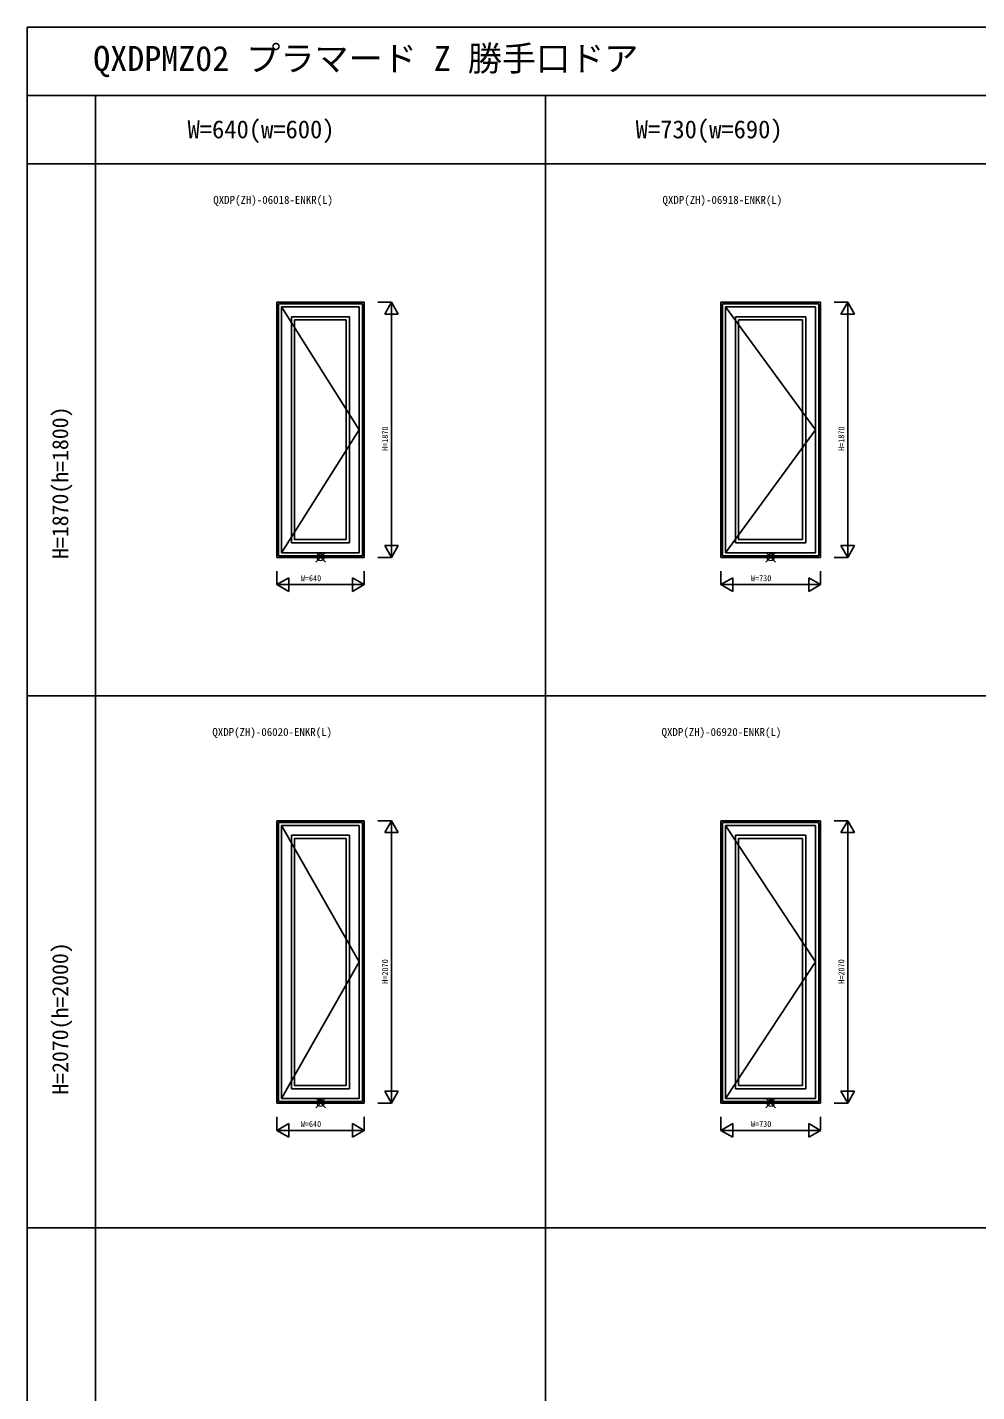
# Model space of a CAD drawing. Units: millimetres, scale not verified. Extents: x -13750 to 13750, y -10000 to 10000.
# Drawn here: x -13750 to -6790, y 0 to 10000 of the extents above; entities that cross this region are included whole.
import ezdxf
from ezdxf.enums import TextEntityAlignment as Align

# ---------------------------------------------------------------- set-up
doc = ezdxf.new("R2010")
doc.units = ezdxf.units.MM
doc.header["$LTSCALE"] = 50
for name, color, linetype in [('0-0_0', 3, 'Continuous'), ('0-1_YKK_A1', 4, 'Continuous'), ('0-4_YKK_F1', 7, 'Continuous'), ('0-6_YKK_N1', 2, 'Continuous')]:
    doc.layers.add(name, color=color, linetype=linetype)
doc.layers.add('0-5_YKK_IN', color=1, linetype='Continuous', lineweight=18)
doc.styles.add('ＭＳ ゴシック', font='')
doc.styles.get('ＭＳ ゴシック').set_extended_font_data('MS Gothic')

msp = doc.modelspace()

# ---------------------------------------------------------------- linework, layer by layer
at = {"layer": '0-1_YKK_A1'}
for p, q in [((-11280, 7985), (-11920, 7985)), ((-11920, 7985), (-11920, 6115)), ((-11292, 7973), (-11908, 7973)), ((-11908, 7973), (-11908, 6127)), ((-11316, 7951), (-11886, 7951)), ((-11886, 7951), (-11886, 6149)), ((-11316, 7951), (-11316, 6149)), ((-11292, 7973), (-11292, 6127)), ((-11280, 7985), (-11280, 6115)), ((-7935, 7985), (-8665, 7985)), ((-8665, 7985), (-8665, 6115)), ((-7947, 7973), (-8653, 7973)), ((-8653, 7973), (-8653, 6127)), ((-7971, 7951), (-8631, 7951)), ((-8631, 7951), (-8631, 6149)), ((-7971, 7951), (-7971, 6149)), ((-7947, 7973), (-7947, 6127)), ((-7935, 7985), (-7935, 6115)), ((-11814, 7879), (-11388, 7879)), ((-11814, 7879), (-11814, 6221)), ((-11790, 7855), (-11412, 7855)), ((-11412, 6245), (-11412, 7855)), ((-11388, 7879), (-11388, 6221)), ((-8559, 7879), (-8559, 6221)), ((-8559, 7879), (-8043, 7879)), ((-8535, 7855), (-8067, 7855)), ((-8067, 6245), (-8067, 7855)), ((-8043, 7879), (-8043, 6221)), ((-11814, 6221), (-11388, 6221)), ((-8559, 6221), (-8043, 6221)), ((-11920, 6115), (-11280, 6115)), ((-11908, 6127), (-11292, 6127)), ((-11886, 6149), (-11316, 6149)), ((-8665, 6115), (-7935, 6115)), ((-8653, 6127), (-7947, 6127)), ((-8631, 6149), (-7971, 6149)), ((-11280, 4185), (-11920, 4185)), ((-11920, 4185), (-11920, 2115)), ((-11292, 4173), (-11908, 4173)), ((-11908, 4173), (-11908, 2127)), ((-11316, 4151), (-11886, 4151)), ((-11886, 4151), (-11886, 2149)), ((-11316, 4151), (-11316, 2149)), ((-11292, 4173), (-11292, 2127)), ((-11280, 4185), (-11280, 2115)), ((-7935, 4185), (-8665, 4185)), ((-8665, 4185), (-8665, 2115)), ((-7947, 4173), (-8653, 4173)), ((-8653, 4173), (-8653, 2127)), ((-7971, 4151), (-8631, 4151)), ((-8631, 4151), (-8631, 2149)), ((-7971, 4151), (-7971, 2149)), ((-7947, 4173), (-7947, 2127)), ((-7935, 4185), (-7935, 2115)), ((-11814, 4079), (-11814, 2221)), ((-11388, 4079), (-11814, 4079)), ((-11790, 4055), (-11412, 4055)), ((-11412, 2245), (-11412, 4055)), ((-8043, 4079), (-8559, 4079)), ((-8559, 4079), (-8559, 2221)), ((-8535, 4055), (-8067, 4055)), ((-8067, 2245), (-8067, 4055)), ((-8043, 4079), (-8043, 2221)), ((-8043, 2221), (-8559, 2221)), ((-11920, 2115), (-11280, 2115)), ((-11908, 2127), (-11292, 2127)), ((-11886, 2149), (-11316, 2149)), ((-8665, 2115), (-7935, 2115)), ((-8653, 2127), (-7947, 2127)), ((-8631, 2149), (-7971, 2149))]:
    msp.add_line(p, q, dxfattribs=at)
for points in [[(-11886, 7951), (-11316, 7050), (-11886, 6149)], [(-8631, 7951), (-7971, 7050), (-8631, 6149)], [(-11412, 6245), (-11790, 6245), (-11790, 7855)], [(-8067, 6245), (-8535, 6245), (-8535, 7855)], [(-11886, 4151), (-11316, 3150), (-11886, 2149)], [(-8631, 4151), (-7971, 3150), (-8631, 2149)], [(-11388, 4079), (-11388, 2221), (-11814, 2221)], [(-11412, 2245), (-11790, 2245), (-11790, 4055)], [(-8067, 2245), (-8535, 2245), (-8535, 4055)]]:
    msp.add_lwpolyline(points, dxfattribs=at)
at = {"layer": '0-4_YKK_F1'}
for p, q in [((-13750, -10000), (-13750, 10000)), ((-13750, 10000), (13750, 10000)), ((-13750, 9500), (13250, 9500)), ((-13250, -10000), (-13250, 9500)), ((-9950, -10000), (-9950, 9500)), ((-13750, 9000), (13250, 9000)), ((-13750, 5100), (13250, 5100)), ((-13750, 1200), (13250, 1200))]:
    msp.add_line(p, q, dxfattribs=at)
at = {"layer": '0-5_YKK_IN'}
for p, q in [((-11635.36, 6150.36), (-11564.64, 6079.64)), ((-11635.36, 6079.64), (-11564.64, 6150.36)), ((-8335.36, 6150.36), (-8264.64, 6079.64)), ((-8335.36, 6079.64), (-8264.64, 6150.36)), ((-11635.36, 2150.36), (-11564.64, 2079.64)), ((-11635.36, 2079.64), (-11564.64, 2150.36)), ((-8335.36, 2150.36), (-8264.64, 2079.64)), ((-8335.36, 2079.64), (-8264.64, 2150.36))]:
    msp.add_line(p, q, dxfattribs=at)
for centre in [(-11600, 6115), (-8300, 6115), (-11600, 2115), (-8300, 2115)]:
    msp.add_circle(centre, 25, dxfattribs=at)
at = {"layer": '0-6_YKK_N1'}
for p, q in [((-11180, 7985), (-11080, 7985)), ((-11080, 7985), (-11130, 7898.4)), ((-11080, 7985), (-11030, 7898.4)), ((-11080, 7985), (-11080, 6115)), ((-7835, 7985), (-7735, 7985)), ((-7735, 7985), (-7785, 7898.4)), ((-7735, 7985), (-7685, 7898.4)), ((-7735, 7985), (-7735, 6115)), ((-11130, 7898.4), (-11030, 7898.4)), ((-7785, 7898.4), (-7685, 7898.4)), ((-11130, 6201.6), (-11080, 6115)), ((-11130, 6201.6), (-11030, 6201.6)), ((-11080, 6115), (-11030, 6201.6)), ((-7785, 6201.6), (-7735, 6115)), ((-7785, 6201.6), (-7685, 6201.6)), ((-7735, 6115), (-7685, 6201.6)), ((-11180, 6115), (-11080, 6115)), ((-7835, 6115), (-7735, 6115)), ((-11920, 6015), (-11920, 5915)), ((-8665, 6015), (-8665, 5915)), ((-11280, 5915), (-11920, 5915)), ((-11833.4, 5965), (-11833.4, 5865)), ((-11366.6, 5965), (-11366.6, 5865)), ((-11280, 5915), (-11366.6, 5865)), ((-7935, 5915), (-8665, 5915)), ((-8578.4, 5965), (-8578.4, 5865)), ((-8021.6, 5965), (-8021.6, 5865)), ((-7935, 5915), (-8021.6, 5865)), ((-11180, 4185), (-11080, 4185)), ((-11080, 4185), (-11130, 4098.4)), ((-11080, 4185), (-11030, 4098.4)), ((-11080, 4185), (-11080, 2115)), ((-7835, 4185), (-7735, 4185)), ((-7735, 4185), (-7785, 4098.4)), ((-7735, 4185), (-7685, 4098.4)), ((-7735, 4185), (-7735, 2115)), ((-11130, 4098.4), (-11030, 4098.4)), ((-7785, 4098.4), (-7685, 4098.4)), ((-11130, 2201.6), (-11080, 2115)), ((-11130, 2201.6), (-11030, 2201.6)), ((-11080, 2115), (-11030, 2201.6)), ((-7785, 2201.6), (-7735, 2115)), ((-7785, 2201.6), (-7685, 2201.6)), ((-7735, 2115), (-7685, 2201.6)), ((-11180, 2115), (-11080, 2115)), ((-7835, 2115), (-7735, 2115)), ((-11920, 2015), (-11920, 1915)), ((-8665, 2015), (-8665, 1915)), ((-11280, 1915), (-11920, 1915)), ((-11833.4, 1965), (-11833.4, 1865)), ((-11366.6, 1965), (-11366.6, 1865)), ((-11280, 1915), (-11366.6, 1865)), ((-7935, 1915), (-8665, 1915)), ((-8578.4, 1965), (-8578.4, 1865)), ((-8021.6, 1965), (-8021.6, 1865)), ((-7935, 1915), (-8021.6, 1865))]:
    msp.add_line(p, q, dxfattribs=at)
for points in [[(-11280, 6015), (-11280, 5915), (-11366.6, 5965)], [(-7935, 6015), (-7935, 5915), (-8021.6, 5965)], [(-11833.4, 5965), (-11920, 5915), (-11833.4, 5865)], [(-8578.4, 5965), (-8665, 5915), (-8578.4, 5865)], [(-11280, 2015), (-11280, 1915), (-11366.6, 1965)], [(-7935, 2015), (-7935, 1915), (-8021.6, 1965)], [(-11833.4, 1965), (-11920, 1915), (-11833.4, 1865)], [(-8578.4, 1965), (-8665, 1915), (-8578.4, 1865)]]:
    msp.add_lwpolyline(points, dxfattribs=at)

# ---------------------------------------------------------------- texts
at = {"layer": '0-0_0', "color": 7, "style": 'ＭＳ ゴシック'}
for s, height, p in [('QXDPMZ02 プラマード Z 勝手口ドア', 183.3, (-13266.67, 9625)), ('QXDP(ZH)-06018-ENKR(L)', 58.65, (-12386.67, 8688)), ('QXDP(ZH)-06918-ENKR(L)', 58.65, (-9093.33, 8688)), ('QXDP(ZH)-06020-ENKR(L)', 58.65, (-12393.33, 4788)), ('QXDP(ZH)-06920-ENKR(L)', 58.65, (-9100, 4788))]:
    msp.add_text(s, height=height, dxfattribs=at).set_placement(p, align=Align.BOTTOM_LEFT)
at = {"layer": '0-0_0', "style": 'ＭＳ ゴシック'}
for s, p in [('W=640(w=600)', (-12575, 9146.63)), ('W=730(w=690)', (-9290, 9146.63))]:
    msp.add_text(s, height=132, dxfattribs=at).set_placement(p, align=Align.BOTTOM_LEFT)
for s, p in [('H=1870(h=1800)', (-13415.05, 6103.33)), ('H=2070(h=2000)', (-13415.05, 2176.67))]:
    msp.add_text(s, height=117.3, rotation=90, dxfattribs=at).set_placement(p, align=Align.BOTTOM_LEFT)
at = {"layer": '0-6_YKK_N1', "style": 'ＭＳ ゴシック'}
for s, p in [('H=1870', (-11092, 6895)), ('H=1870', (-7747, 6895)), ('H=2070', (-11092, 2990)), ('H=2070', (-7747, 2990))]:
    msp.add_text(s, height=43.99, rotation=90, dxfattribs=at).set_placement(p, align=Align.BOTTOM_LEFT)
for s, p in [('W=640', (-11745, 5927)), ('W=730', (-8445, 5927)), ('W=640', (-11745, 1927)), ('W=730', (-8445, 1927))]:
    msp.add_text(s, height=43.99, dxfattribs=at).set_placement(p, align=Align.BOTTOM_LEFT)

doc.saveas('drawing.dxf')
